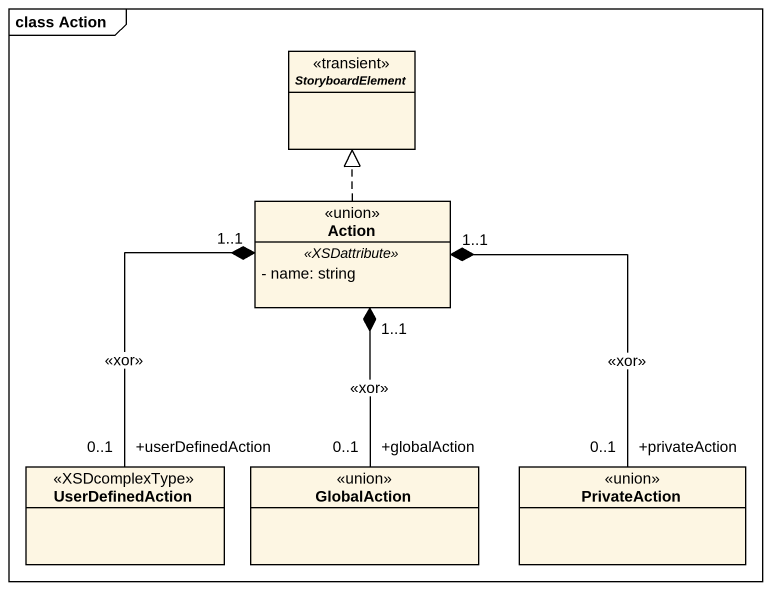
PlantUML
@startuml
mainframe class Action
hide circle
hide empty members
skinparam classAttributeIconSize 0
interface StoryboardElement <<transient>>
class "Action" as Action_ <<union>> {
  .. <<XSDattribute>> ..
  - name: string
}
class UserDefinedAction <<XSDcomplexType>>
class GlobalAction <<union>>
class PrivateAction <<union>>
Action_ .up.|> StoryboardElement
Action_ "1..1" *-- "+userDefinedAction\n0..1" UserDefinedAction : <<xor>>
Action_ "1..1" *-- "+globalAction\n0..1" GlobalAction : <<xor>>
Action_ "1..1" *-- "+privateAction\n0..1" PrivateAction : <<xor>>
@enduml
